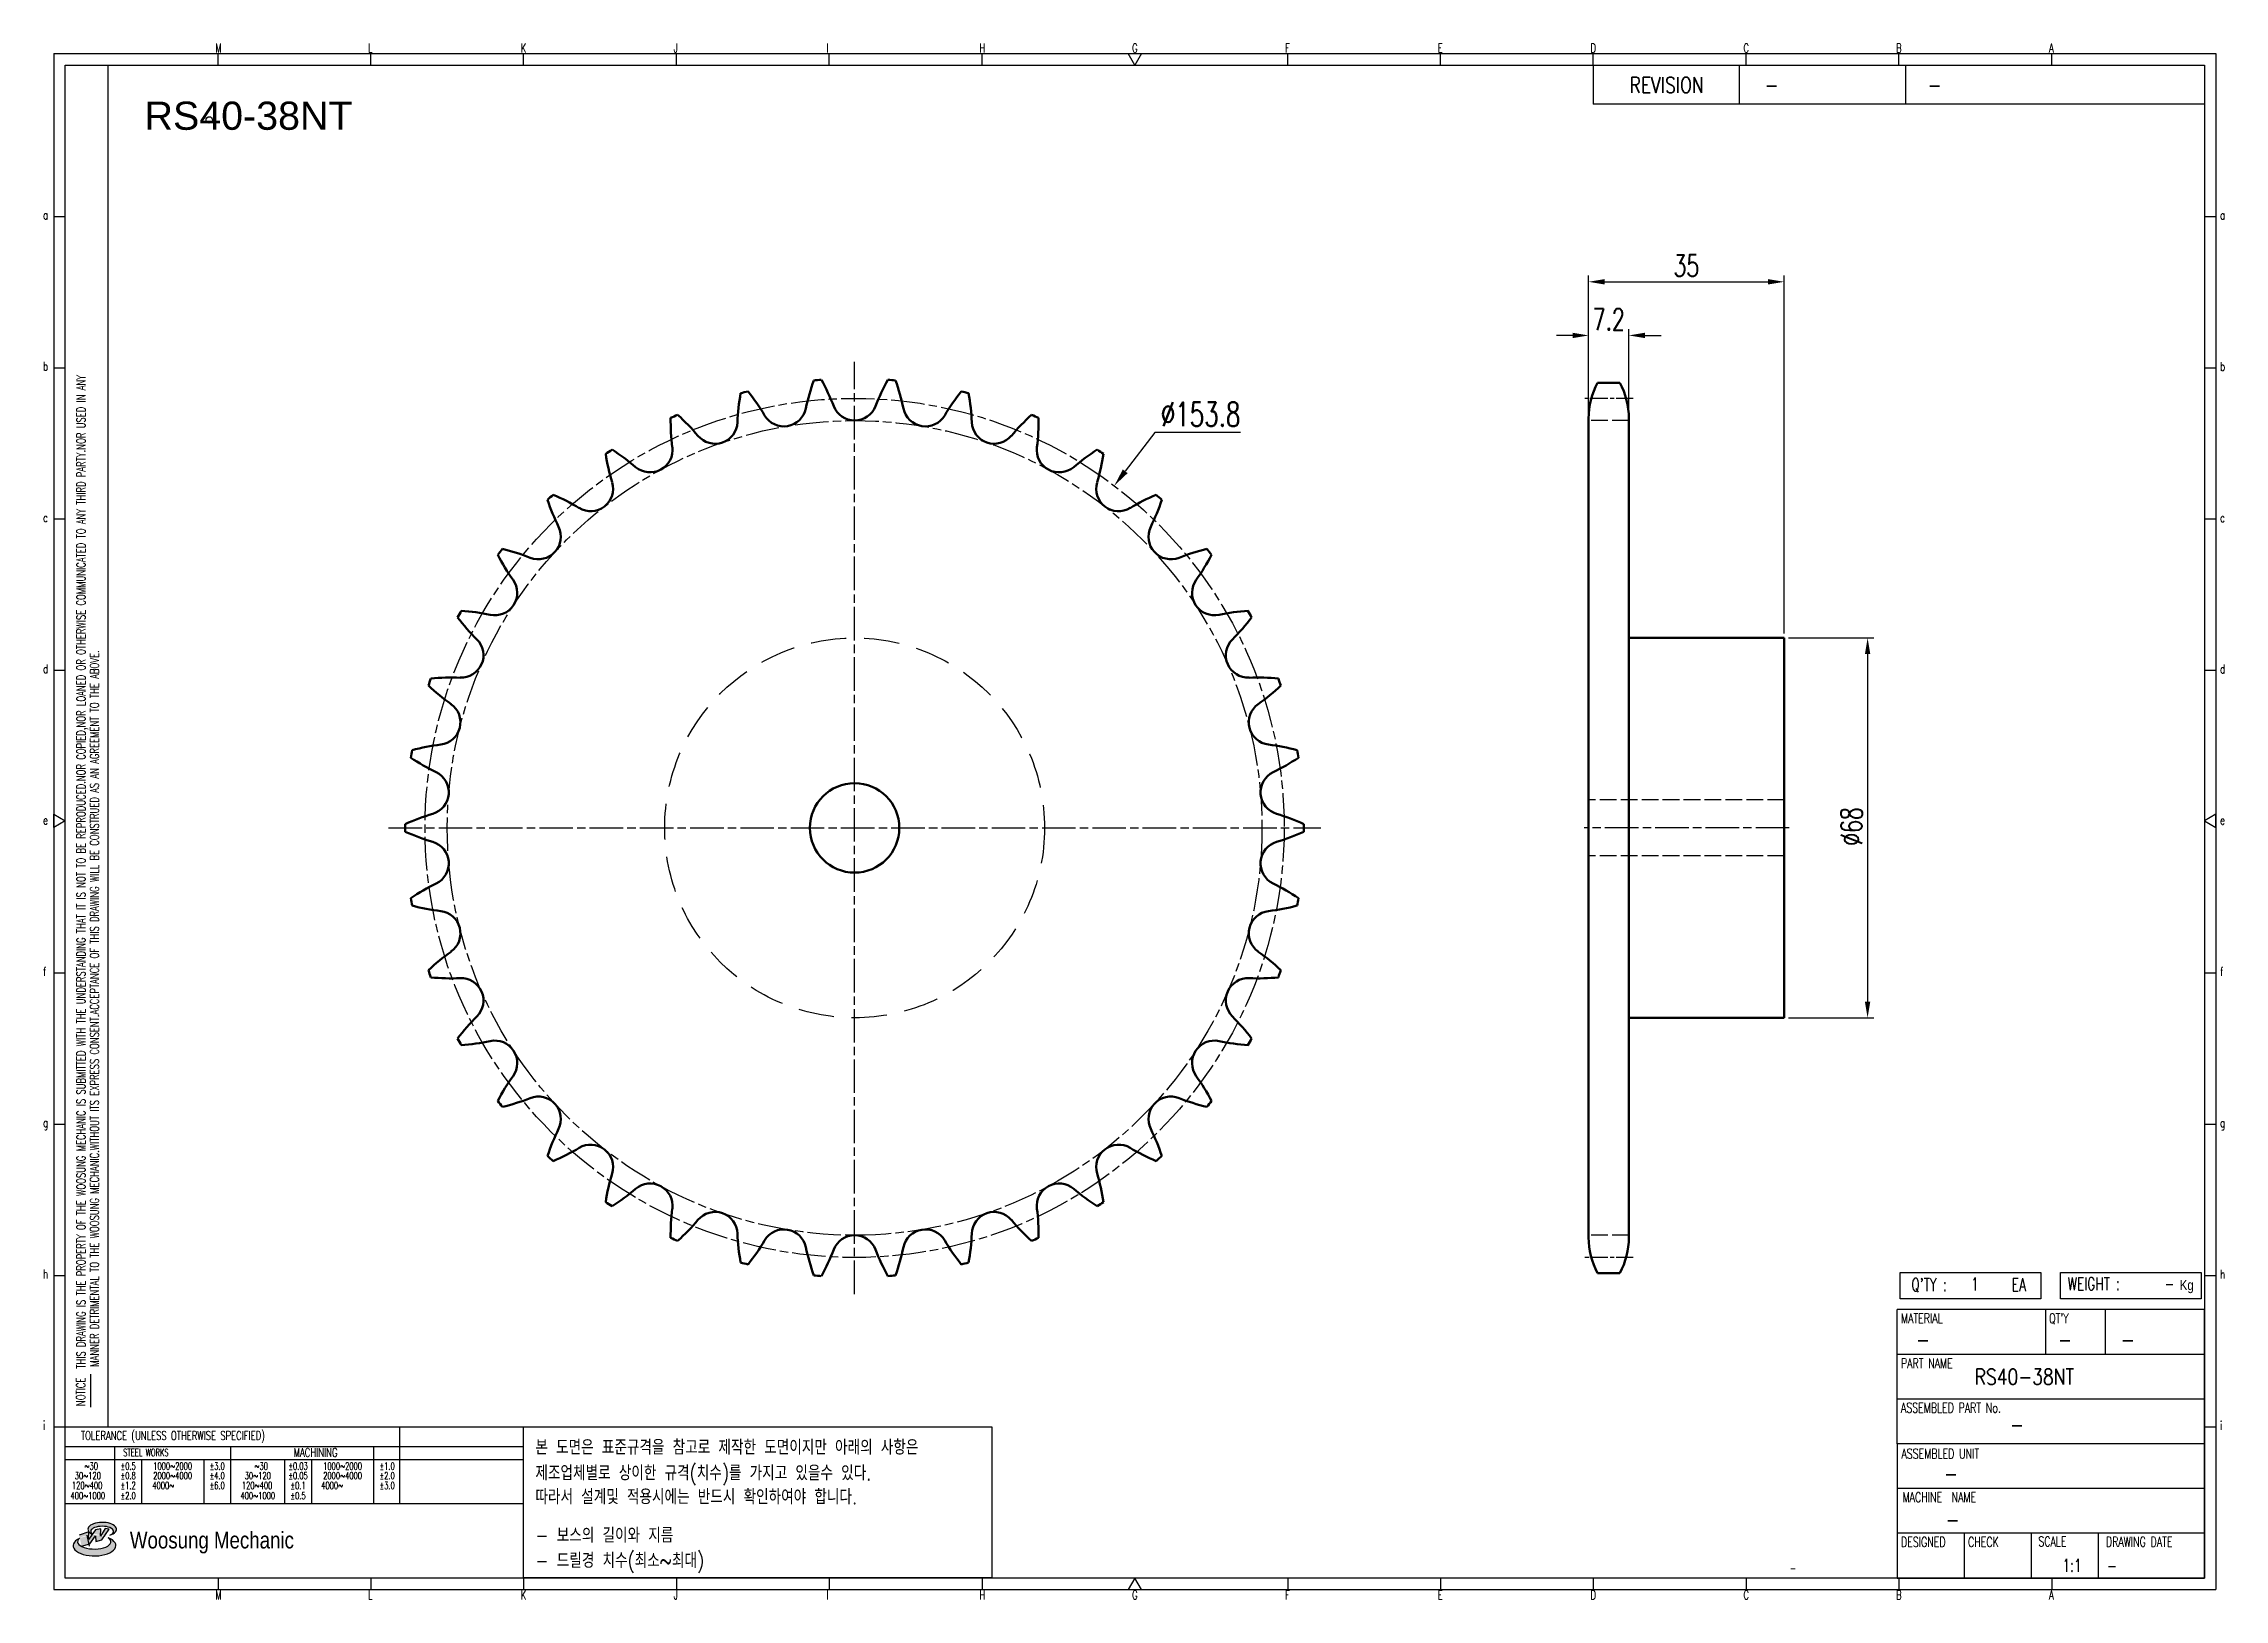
# Model space of a CAD drawing. Header units: millimetres. Extents: x 24041 to 24431, y 30 to 308.
import ezdxf
from ezdxf.enums import TextEntityAlignment as Align

# ---------------------------------------------------------------- set-up
doc = ezdxf.new("R2010")
doc.units = ezdxf.units.MM
for name, pattern in [('AM_ISO02W050', [7.5, 6, -1.5]), ('AM_ISO02W050x2', [3.75, 3, -0.75]), ('AM_ISO08W050', [18, 12, -1.5, 3, -1.5]), ('AM_ISO08W050x2', [9, 6, -0.75, 1.5, -0.75]), ('HIDDEN', [9.525, 6.35, -3.175])]:
    doc.linetypes.add(name, pattern=pattern)
for name, color, linetype, lineweight in [('AM_0N', 7, 'Continuous', 50), ('AM_3N', 6, 'AM_ISO02W050', 25), ('AM_7', 4, 'AM_ISO08W050', 25), ('AM_7N', 4, 'AM_ISO08W050', 25)]:
    doc.layers.add(name, color=color, linetype=linetype, lineweight=lineweight)
for name, color, linetype in [('HL', 2, 'HIDDEN'), ('S-DIM', 7, 'Continuous'), ('TITLE', 7, 'Continuous'), ('도면레이아웃', 7, 'Continuous')]:
    doc.layers.add(name, color=color, linetype=linetype)
doc.styles.add('HAN', font='ROMANS.shx', dxfattribs={"width": 0.7, "bigfont": 'whgtxt.shx'})
doc.styles.add('HKD_ST2', font='romans.shx', dxfattribs={"width": 0.7, "height": 4, "bigfont": '@extfont2.shx'})
doc.styles.add('HSG', font='SIMPLEX.shx', dxfattribs={"width": 0.7, "bigfont": 'HSG.shx'})
doc.styles.add('ROMANS', font='romans.shx', dxfattribs={"width": 0.7, "bigfont": 'whgtxt.shx'})
doc.styles.add('SLDTEXTSTYLE4', font='arial.ttf', dxfattribs={"width": 0.8})
doc.styles.get("Standard").update_dxf_attribs({"font": 'arial.ttf'})
doc.dimstyles.new('APP4', dxfattribs={"dimscale": 1.6, "dimtxt": 2.4, "dimasz": 1.8, "dimexe": 0.7, "dimexo": 0.5, "dimgap": 0.6, "dimtad": 1, "dimtoh": 1, "dimdec": 1, "dimrnd": 0.01, "dimzin": 9, "dimdsep": 46, "dimtxsty": 'HSG', "dimcen": 0, "dimclrd": 1, "dimclre": 1, "dimclrt": 256, "dimazin": 2, "dimtp": 1, "dimtm": 1, "dimtfac": 0.5, "dimtdec": 1, "dimtofl": 0, "dimtmove": 0, "dimatfit": 3, "dimfxl": 0, "dimtvp": 1, "dimtolj": 2, "dimlwd": -1, "dimlwe": -1, "dimarcsym": 0})
doc.dimstyles.new('APP8', dxfattribs={"dimscale": 1.8, "dimtxt": 2.4, "dimasz": 1.8, "dimexe": 0.7, "dimexo": 0.5, "dimgap": 0.6, "dimtad": 1, "dimtoh": 1, "dimdec": 1, "dimrnd": 0.01, "dimzin": 9, "dimdsep": 46, "dimtxsty": 'HSG', "dimcen": 0, "dimclrd": 1, "dimclre": 1, "dimclrt": 256, "dimazin": 2, "dimtp": 1, "dimtm": 1, "dimtfac": 0.5, "dimtdec": 1, "dimtofl": 0, "dimtmove": 0, "dimatfit": 3, "dimfxl": 0, "dimtvp": 1, "dimtolj": 2, "dimlwd": -1, "dimlwe": -1, "dimarcsym": 0})

# ---------------------------------------------------------------- blocks, each defined once
blk = doc.blocks.new('SUYWSHJH')
at = {"layer": '도면레이아웃'}
h = blk.add_hatch(color=10, dxfattribs=at)
h.paths.add_polyline_path([(1.544, 35.177), (1.554, 34.966), (1.779, 35.034), (2.054, 35.422), (1.908, 35.446), (1.728, 35.167), (1.741, 35.439), (1.547, 35.405), (1.292, 35.041), (1.295, 35.33), (0.943, 35.208), (1.03, 34.8), (1.336, 34.885)])
edge = h.paths.add_edge_path()
edge.add_ellipse((1.795, 35.421), major_axis=(-0.53, 0), ratio=0.487785, start_angle=122.36065, end_angle=403.39574)
edge.add_line((1.411, 35.244), (1.419, 35.261))
edge.add_ellipse((1.798, 35.344), major_axis=(-0.423, 0), ratio=0.444396, start_angle=131.58977, end_angle=386.19408, ccw=False)
edge = h.paths.add_edge_path()
edge.add_ellipse((1.512, 34.815), major_axis=(-0.793, 0), ratio=0.480113, start_angle=314.67633, end_angle=590.85213)
edge.add_ellipse((1.501, 34.958), major_axis=(-0.62, 0), ratio=0.43311, start_angle=331.7024, end_angle=574.42495, ccw=False)
for p, q in [((0, 90.118), (80.15, 90.118)), ((0, 90.118), (0, 33.191)), ((6.089, 89.693), (6.089, 90.118)), ((11.753, 89.693), (11.753, 90.118)), ((17.418, 89.693), (17.418, 90.118)), ((23.082, 89.693), (23.082, 90.118)), ((28.746, 89.693), (28.746, 90.118)), ((34.411, 89.693), (34.411, 90.118)), ((45.739, 89.693), (45.739, 90.118)), ((51.404, 89.693), (51.404, 90.118)), ((57.068, 89.693), (57.068, 90.118)), ((62.732, 89.693), (62.732, 90.118)), ((68.397, 89.693), (68.397, 90.118)), ((74.061, 89.693), (74.061, 90.118)), ((80.15, 90.118), (80.15, 33.191)), ((0, 84.085), (0.425, 84.085)), ((79.725, 84.085), (80.15, 84.085)), ((0, 78.478), (0.425, 78.478)), ((79.725, 78.478), (80.15, 78.478)), ((0, 72.87), (0.425, 72.87)), ((79.725, 72.87), (80.15, 72.87)), ((0, 67.262), (0.425, 67.262)), ((79.725, 67.262), (80.15, 67.262)), ((0, 56.047), (0.425, 56.047)), ((79.725, 56.047), (80.15, 56.047)), ((0, 50.439), (0.425, 50.439)), ((79.725, 50.439), (80.15, 50.439)), ((0, 44.832), (0.425, 44.832)), ((79.725, 44.832), (80.15, 44.832)), ((1.377, 39.947), (1.377, 41.174)), ((0, 39.224), (0.425, 39.224)), ((79.725, 39.224), (80.15, 39.224)), ((0, 33.191), (80.15, 33.191)), ((6.089, 33.616), (6.089, 33.191)), ((11.753, 33.616), (11.753, 33.191)), ((17.418, 33.616), (17.418, 33.191)), ((23.082, 33.616), (23.082, 33.191)), ((28.746, 33.616), (28.746, 33.191)), ((34.411, 33.616), (34.411, 33.191)), ((45.739, 33.616), (45.739, 33.191)), ((51.404, 33.616), (51.404, 33.191)), ((57.068, 33.616), (57.068, 33.191)), ((62.732, 33.616), (62.732, 33.191)), ((68.397, 33.616), (68.397, 33.191)), ((74.061, 33.616), (74.061, 33.191))]:
    blk.add_line(p, q)
at = {"color": 2}
for p, q in [((2.017, 39.224), (2.017, 89.693)), ((0.425, 39.224), (17.418, 39.224)), ((12.816, 39.224), (12.816, 36.382)), ((17.418, 33.616), (17.418, 39.224)), ((0.425, 38.487), (17.418, 38.487)), ((0.425, 38.012), (17.418, 38.012)), ((2.257, 38.487), (2.257, 36.382)), ((3.257, 38.012), (3.257, 36.382)), ((5.557, 38.012), (5.557, 36.382)), ((6.557, 38.5), (6.557, 36.382)), ((8.557, 38.012), (8.557, 36.382)), ((9.557, 38.026), (9.557, 36.382)), ((11.857, 38.487), (11.857, 36.382)), ((0.425, 36.382), (17.418, 36.382))]:
    blk.add_line(p, q, dxfattribs=at)
at = {"color": 6, "ltscale": 0.5}
for p, q in [((57.068, 89.693), (57.068, 88.246)), ((62.47, 89.693), (62.47, 88.246)), ((68.635, 89.693), (68.635, 88.246)), ((79.725, 88.246), (57.068, 88.246)), ((68.336, 38.59), (68.336, 43.563)), ((79.725, 43.563), (68.336, 43.563)), ((73.827, 43.563), (73.827, 41.905)), ((76.037, 43.563), (76.037, 41.905)), ((79.725, 38.59), (79.725, 43.563)), ((79.725, 41.905), (68.336, 41.905)), ((79.725, 40.248), (68.336, 40.248)), ((68.336, 38.59), (68.336, 33.616)), ((79.725, 38.59), (68.336, 38.59)), ((79.725, 33.616), (79.725, 38.59)), ((79.725, 36.932), (68.336, 36.932)), ((79.725, 35.274), (68.336, 35.274)), ((70.822, 33.616), (70.822, 35.274)), ((73.309, 33.616), (73.309, 35.274)), ((75.796, 33.616), (75.796, 35.274)), ((68.336, 33.616), (79.725, 33.616))]:
    blk.add_line(p, q, dxfattribs=at)
for points in [[(40.075, 89.693), (39.83, 90.118), (40.32, 90.118)], [(0.425, 89.693), (79.725, 89.693), (79.725, 33.616), (0.425, 33.616)], [(0.425, 61.679), (0, 61.433), (0, 61.924)], [(79.725, 61.679), (80.15, 61.433), (80.15, 61.924)], [(40.075, 33.616), (39.83, 33.191), (40.32, 33.191)]]:
    blk.add_lwpolyline(points, close=True)
at = {"layer": 'TITLE', "color": 20}
for p, q in [((68.449, 43.961), (68.449, 44.936)), ((68.449, 44.936), (73.654, 44.936)), ((73.654, 44.936), (73.654, 43.961)), ((74.39, 43.961), (74.39, 44.936)), ((74.39, 44.936), (79.595, 44.936)), ((79.595, 44.936), (79.595, 43.961)), ((73.654, 43.961), (68.449, 43.961)), ((79.595, 43.961), (74.39, 43.961))]:
    blk.add_line(p, q, dxfattribs=at)
at = {"layer": '도면레이아웃'}
for p, q in [((1.295, 35.33), (0.943, 35.208)), ((1.03, 34.8), (1.336, 34.885)), ((1.224, 35.208), (1.311, 34.8)), ((1.224, 35.208), (1.224, 35.208)), ((1.547, 35.405), (1.292, 35.041)), ((1.292, 35.041), (1.295, 35.33)), ((1.336, 34.885), (1.544, 35.177)), ((1.419, 35.261), (1.411, 35.244)), ((1.544, 35.177), (1.554, 34.966)), ((1.741, 35.439), (1.547, 35.405)), ((1.554, 34.966), (1.779, 35.034)), ((1.908, 35.446), (1.728, 35.167)), ((1.728, 35.167), (1.741, 35.439)), ((1.779, 35.034), (2.054, 35.422)), ((2.054, 35.422), (1.908, 35.446))]:
    blk.add_line(p, q, dxfattribs=at)
for centre, major_axis, ratio, start_param, end_param in [((1.795, 35.421), (-0.53, 0), 0.487785, 2.135596, 7.040584), ((1.512, 34.815), (-0.793, 0), 0.480113, 5.492138, 10.312315), ((1.501, 34.958), (-0.62, 0), 0.43311, 5.789299, 10.025607), ((1.798, 35.344), (-0.423, 0), 0.444396, 2.296675, 6.740358)]:
    blk.add_ellipse(centre, major_axis=major_axis, ratio=ratio, start_param=start_param, end_param=end_param, dxfattribs=at)
at = {"color": 4, "style": 'HKD_ST2', "width": 0.7}
for s, p in [('M', (5.988, 90.164)), ('L', (11.652, 90.164)), ('K', (17.316, 90.164)), ('J', (22.981, 90.164)), ('I', (28.645, 90.164)), ('H', (34.309, 90.164)), ('G', (39.974, 90.164)), ('F', (45.638, 90.164)), ('E', (51.302, 90.164)), ('D', (56.967, 90.164)), ('C', (62.631, 90.164)), ('B', (68.295, 90.164)), ('A', (73.96, 90.164)), ('a', (-0.395, 83.976)), ('a', (80.305, 83.97)), ('b', (-0.395, 78.368)), ('b', (80.305, 78.362)), ('c', (-0.395, 72.76)), ('c', (80.305, 72.754)), ('d', (-0.395, 67.153)), ('d', (80.305, 67.147)), ('e', (-0.395, 61.545)), ('e', (80.305, 61.539)), ('f', (-0.395, 55.937)), ('f', (80.305, 55.931)), ('g', (-0.395, 50.33)), ('g', (80.305, 50.324)), ('h', (-0.395, 44.722)), ('h', (80.305, 44.716)), ('i', (-0.395, 39.114)), ('i', (80.305, 39.108)), ('M', (5.988, 32.824)), ('L', (11.652, 32.824)), ('K', (17.316, 32.824)), ('J', (22.981, 32.824)), ('I', (28.645, 32.824)), ('H', (34.309, 32.824)), ('G', (39.974, 32.824)), ('F', (45.638, 32.824)), ('E', (51.302, 32.824)), ('D', (56.967, 32.824)), ('C', (62.631, 32.824)), ('B', (68.295, 32.824)), ('A', (73.96, 32.824))]:
    blk.add_text(s, height=0.326, dxfattribs=at).set_placement(p)
for s, height, style, width, p in [('REVISION', 0.5806, 'HAN', 0.8, (58.415, 88.664)), ('-', 0.581, 'HAN', 0.8, (63.426, 88.664)), ('-', 0.581, 'HAN', 0.8, (69.468, 88.664)), ("Q'TY : ", 0.4746, 'HKD_ST2', 0.7, (68.857, 44.253)), ('1', 0.475, 'HKD_ST2', 0.7, (71.071, 44.275)), ('EA', 0.4746, 'HKD_ST2', 0.7, (72.578, 44.253)), ('WEIGHT : ', 0.4746, 'HKD_ST2', 0.7, (74.65, 44.286)), ('-', 0.581, 'HAN', 0.8, (69.029, 42.157)), ('-', 0.581, 'HAN', 0.8, (74.289, 42.157)), ('-', 0.581, 'HAN', 0.8, (76.623, 42.157)), ('-', 0.581, 'HAN', 0.8, (72.515, 39.013)), ('-', 0.581, 'HAN', 0.8, (70.067, 37.189)), ('-', 0.581, 'HAN', 0.8, (70.126, 35.48)), ('1:1', 0.4746, 'HKD_ST2', 0.7, (74.458, 33.848)), ('-', 0.475, 'HKD_ST2', 0.7, (76.112, 33.837))]:
    blk.add_text(s, height=height, dxfattribs=dict(style=style, width=width)).set_placement(p)
at = {"color": 6, "style": 'HKD_ST2', "width": 0.7}
for s, p in [(' THIS DRAWING IS THE PROPERTY OF THE WOOSUNG MECHANIC IS SUBMITTED WITH THE UNDERSTANDING THAT IT IS NOT TO BE REPRODUCED.NOR COPIED,NOR LOANED OR OTHERWISE COMMUNICATED TO ANY THIRD PARTY.NOR USED IN ANY', (1.173, 41.217)), ('MANNER DETRIMENTAL TO THE WOOSUNG MECHANIC.WITHOUT ITS EXPRESS CONSENT.ACCEPTANCE OF THIS DRAWING WILL BE CONSTRUED AS AN AGREEMENT TO THE ABOVE.', (1.672, 41.447))]:
    blk.add_text(s, height=0.326266, rotation=90, dxfattribs=at).set_placement(p)
at = {"style": 'HKD_ST2', "width": 0.7}
blk.add_text('-', height=0.475, dxfattribs=at).set_placement((78.613, 44.286), align=Align.RIGHT)
at = {"color": 4, "style": 'HKD_ST2', "width": 0.7}
for s, height, p in [('MATERIAL', 0.3651, (68.474, 43.425)), ("QT'Y", 0.3651, (73.965, 43.425)), ('PART NAME', 0.3651, (68.474, 41.756)), ('ASSEMBLED PART No.', 0.36511, (68.474, 40.109)), ('ASSEMBLED UNIT', 0.36511, (68.49, 38.408)), ('MACHINE  NAME', 0.36511, (68.532, 36.794)), ('DESIGNED', 0.3651, (68.474, 35.136)), ('CHECK', 0.3651, (70.961, 35.136)), ('SCALE', 0.3651, (73.566, 35.153)), ('DRAWING DATE', 0.36511, (76.071, 35.141))]:
    blk.add_text(s, height=height, dxfattribs=at).set_placement(p, align=Align.TOP_LEFT)
at = {"style": 'HKD_ST2', "width": 0.7}
blk.add_text('NOTICE', height=0.3263, rotation=90, dxfattribs=at).set_placement((1.163, 39.988))
for s, height, style, width, p in [('TOLERANCE (UNLESS OTHERWISE SPECIFIED)', 0.32627, 'HKD_ST2', 0.7, (4.417, 38.896)), ('-', 0.326, 'ROMANS', 0.65, (64.469, 33.975))]:
    blk.add_text(s, height=height, dxfattribs=dict(style=style, width=width)).set_placement(p, align=Align.MIDDLE_CENTER)
at = {"color": 4, "style": 'HKD_ST2', "width": 0.7}
for s, height, p in [('STEEL WORKS', 0.26101, (3.416, 38.268)), ('MACHINING', 0.3263, (9.707, 38.27)), ('%%P0.5', 0.261, (2.757, 37.762)), ('%%P0.8', 0.261, (2.757, 37.411)), ('%%P3.0', 0.261, (6.057, 37.762)), ('%%P4.0', 0.261, (6.057, 37.411)), ('%%P0.03', 0.261, (9.057, 37.762)), ('%%P0.05', 0.261, (9.057, 37.411)), ('%%P1.0', 0.261, (12.357, 37.762)), ('%%P2.0', 0.261, (12.357, 37.411)), ('%%P1.2', 0.261, (2.757, 37.045)), ('%%P2.0', 0.261, (2.757, 36.67)), ('%%P6.0', 0.261, (6.057, 37.045)), ('%%P0.1', 0.261, (9.057, 37.045)), ('%%P0.5', 0.261, (9.057, 36.67)), ('%%P3.0', 0.261, (12.357, 37.045))]:
    blk.add_text(s, height=height, dxfattribs=at).set_placement(p, align=Align.MIDDLE)
for s, height, p in [('30%%126120', 0.261, (1.263, 37.411)), ('%%12630', 0.261, (1.389, 37.762)), ('2000%%1264000', 0.26101, (4.407, 37.411)), ('1000%%1262000', 0.26101, (4.407, 37.762)), ('30%%126120', 0.261, (7.563, 37.411)), ('%%12630', 0.261, (7.689, 37.762)), ('2000%%1264000', 0.26101, (10.707, 37.411)), ('1000%%1262000', 0.26101, (10.707, 37.762)), ('400%%1261000', 0.26101, (1.263, 36.67)), ('120%%126400', 0.26101, (1.237, 37.045)), ('4000%%126', 0.261, (4.061, 37.045)), ('400%%1261000', 0.26101, (7.563, 36.67)), ('120%%126400', 0.26101, (7.537, 37.045)), ('4000%%126', 0.261, (10.321, 37.045))]:
    blk.add_text(s, height=height, dxfattribs=at).set_placement(p, align=Align.MIDDLE_CENTER)
at = {"color": 1, "style": 'SLDTEXTSTYLE4', "width": 0.8}
blk.add_text('Woosung Mechanic', height=0.61957, dxfattribs=at).set_placement((2.822, 34.711))
at = {"layer": 'TITLE', "width": 0.8}
blk.add_text('Kg', height=0.3789, dxfattribs=at).set_placement((78.807, 44.286))
blk = doc.blocks.new('*D2')
at = {"layer": 'Defpoints', "color": 0, "transparency": 16777216}
for p in [(24232.71, 229.24), (24139.74, 106.73)]:
    blk.add_point(p, dxfattribs=at)
at = {"layer": 'S-DIM', "color": 1, "transparency": 16777216}
for p, q in [((24239.96, 238.79), (24234.66, 231.82)), ((24255.29, 238.79), (24239.96, 238.79))]:
    blk.add_line(p, q, dxfattribs=at)
blk.add_solid([(24234.23, 232.15), (24235.09, 231.49), (24232.71, 229.24)], dxfattribs=at)
at = {"layer": 'S-DIM', "transparency": 16777216, "insert": (24248.16, 242.03), "char_height": 4.32, "attachment_point": 5, "style": 'HSG'}
blk.add_mtext('\\A2;∅153.8', dxfattribs=at)
blk = doc.blocks.new('*D3')
at = {"layer": 'Defpoints', "color": 0, "transparency": 16777216}
for p in [(24324.82, 256.14), (24317.62, 240.9), (24324.82, 240.9)]:
    blk.add_point(p, dxfattribs=at)
at = {"layer": 'S-DIM', "color": 1, "transparency": 16777216}
for p, q in [((24314.74, 256.14), (24311.86, 256.14)), ((24317.62, 241.7), (24317.62, 257.26)), ((24324.82, 241.7), (24324.82, 257.26)), ((24327.7, 256.14), (24330.58, 256.14))]:
    blk.add_line(p, q, dxfattribs=at)
for points in [[(24314.74, 256.62), (24314.74, 255.66), (24317.62, 256.14)], [(24327.7, 256.62), (24327.7, 255.66), (24324.82, 256.14)]]:
    blk.add_solid(points, dxfattribs=at)
at = {"layer": 'S-DIM', "transparency": 16777216, "insert": (24321.22, 259.02), "char_height": 3.84, "attachment_point": 5, "style": 'HSG'}
blk.add_mtext('\\A2;7.2', dxfattribs=at)
blk = doc.blocks.new('*D4')
at = {"layer": 'Defpoints', "color": 0, "transparency": 16777216}
for p in [(24352.62, 265.74), (24317.62, 240.9), (24352.62, 201.98)]:
    blk.add_point(p, dxfattribs=at)
at = {"layer": 'S-DIM', "color": 1, "transparency": 16777216}
for p, q in [((24317.62, 241.7), (24317.62, 266.86)), ((24320.5, 265.74), (24349.74, 265.74)), ((24352.62, 202.78), (24352.62, 266.86))]:
    blk.add_line(p, q, dxfattribs=at)
for points in [[(24320.5, 266.22), (24320.5, 265.26), (24317.62, 265.74)], [(24349.74, 266.22), (24349.74, 265.26), (24352.62, 265.74)]]:
    blk.add_solid(points, dxfattribs=at)
at = {"layer": 'S-DIM', "transparency": 16777216, "insert": (24335.12, 268.62), "char_height": 3.84, "attachment_point": 5, "style": 'HSG'}
blk.add_mtext('\\A2;35', dxfattribs=at)
blk = doc.blocks.new('*D5')
at = {"layer": 'Defpoints', "color": 0, "transparency": 16777216}
for p in [(24352.62, 201.98), (24352.62, 133.98), (24367.56, 133.98)]:
    blk.add_point(p, dxfattribs=at)
at = {"layer": 'S-DIM', "color": 1, "transparency": 16777216}
for p, q in [((24353.42, 201.98), (24368.68, 201.98)), ((24367.56, 199.1), (24367.56, 136.86)), ((24353.42, 133.98), (24368.68, 133.98))]:
    blk.add_line(p, q, dxfattribs=at)
for points in [[(24367.08, 199.1), (24368.04, 199.1), (24367.56, 201.98)], [(24367.08, 136.86), (24368.04, 136.86), (24367.56, 133.98)]]:
    blk.add_solid(points, dxfattribs=at)
at = {"layer": 'S-DIM', "transparency": 16777216, "insert": (24364.68, 168.24), "char_height": 3.84, "attachment_point": 5, "rotation": 90, "style": 'HSG'}
blk.add_mtext('\\A2;%%c68', dxfattribs=at)

msp = doc.modelspace()

# ---------------------------------------------------------------- linework, layer by layer
at = {"color": 4}
msp.add_lwpolyline([(24126.96, 60.79), (24210.81, 60.79), (24210.81, 33.71), (24126.96, 33.71)], close=True, dxfattribs=at)
msp.add_circle((24070.69, 294.71), 0.583)
at = {"layer": 'AM_0N'}
for p, q in [((24319.23, 247.68), (24323.2, 247.68)), ((24317.62, 241.28), (24317.62, 94.68)), ((24324.82, 241.28), (24324.82, 94.68)), ((24324.82, 201.98), (24352.62, 201.98)), ((24352.62, 201.98), (24352.62, 133.98)), ((24324.82, 133.98), (24352.62, 133.98)), ((24319.23, 88.28), (24323.2, 88.28))]:
    msp.add_line(p, q, dxfattribs=at)
msp.add_circle((24186.22, 167.98), 8, dxfattribs=at)
for centre, radius, start, end in [((24186.22, 167.98), 80.44, 103.7254, 104.6956), ((24137.28, 222.36), 38.16, 30.6579, 38.5192), ((24214.86, 235.31), 38.16, 160.4282, 168.2895), ((24186.22, 167.98), 80.44, 94.2517, 95.222), ((24146.9, 229.68), 38.16, 21.1842, 29.0455), ((24225.55, 229.68), 38.16, 150.9545, 158.8158), ((24186.22, 167.98), 80.44, 84.778, 85.7483), ((24157.59, 235.31), 38.16, 11.7105, 19.5718), ((24235.17, 222.36), 38.16, 141.4808, 149.3421), ((24186.22, 167.98), 80.44, 75.3044, 76.2746), ((24331.12, 241.28), 13.5, 151.7009, 180), ((24311.32, 241.28), 13.5, 0, 28.2991), ((24203.38, 239.1), 38.16, 169.9019, 177.7632), ((24173.56, 243.87), 4.01, 210.6579, 348.2895), ((24186.22, 244.92), 4.01, 201.1842, 338.8158), ((24198.89, 243.87), 4.01, 191.7105, 329.3421), ((24169.06, 239.1), 38.16, 2.2368, 10.0981), ((24191.44, 240.96), 38.16, 179.3756, 187.2368), ((24186.22, 167.98), 80.44, 113.1991, 114.1693), ((24129, 213.57), 38.16, 40.1316, 47.9928), ((24161.24, 240.75), 4.01, 220.1316, 357.7632), ((24211.2, 240.75), 4.01, 182.2368, 319.8684), ((24243.45, 213.57), 38.16, 132.0072, 139.8684), ((24186.22, 167.98), 80.44, 65.8307, 66.8009), ((24181, 240.96), 38.16, 352.7632, 0.6244), ((24186.22, 167.98), 80.44, 122.6728, 123.643), ((24179.36, 240.82), 38.16, 188.8493, 196.7105), ((24122.27, 203.52), 38.16, 49.6053, 57.4665), ((24149.61, 235.64), 4.01, 229.6053, 7.2368), ((24222.84, 235.64), 4.01, 172.7632, 310.3947), ((24250.17, 203.52), 38.16, 122.5335, 130.3947), ((24193.08, 240.82), 38.16, 343.2895, 351.1507), ((24186.22, 167.98), 80.44, 56.357, 57.3272), ((24186.22, 167.98), 80.44, 132.1465, 133.1167), ((24167.47, 238.7), 38.16, 198.3229, 206.1842), ((24117.3, 192.51), 38.16, 59.0789, 66.9402), ((24138.97, 228.69), 4.01, 239.0789, 16.7105), ((24233.48, 228.69), 4.01, 163.2895, 300.9211), ((24255.15, 192.51), 38.16, 113.0598, 120.9211), ((24204.98, 238.7), 38.16, 333.8158, 341.6771), ((24186.22, 167.98), 80.44, 46.8833, 47.8535), ((24129.62, 220.09), 4.01, 248.5526, 26.1842), ((24242.83, 220.09), 4.01, 153.8158, 291.4474), ((24186.22, 167.98), 80.44, 141.6201, 142.5904), ((24156.08, 234.65), 38.16, 207.7966, 215.6579), ((24114.2, 180.83), 38.16, 68.5526, 76.4139), ((24258.25, 180.83), 38.16, 103.5861, 111.4474), ((24216.36, 234.65), 38.16, 324.3421, 332.2034), ((24186.22, 167.98), 80.44, 37.4096, 38.3799), ((24121.81, 210.06), 4.01, 258.0263, 35.6579), ((24250.63, 210.06), 4.01, 144.3421, 281.9737), ((24186.22, 167.98), 80.44, 151.0938, 152.0641), ((24145.52, 228.78), 38.16, 217.2703, 225.1316), ((24113.07, 168.8), 38.16, 78.0263, 85.8876), ((24259.38, 168.8), 38.16, 94.1124, 101.9737), ((24226.92, 228.78), 38.16, 314.8684, 322.7297), ((24186.22, 167.98), 80.44, 27.9359, 28.9062), ((24115.77, 198.89), 4.01, 267.5, 45.1316), ((24256.68, 198.89), 4.01, 134.8684, 272.5), ((24186.22, 167.98), 80.44, 160.5675, 161.5377), ((24136.07, 221.25), 38.16, 226.744, 234.6053), ((24113.93, 156.75), 38.16, 87.5, 95.3613), ((24258.52, 156.75), 38.16, 84.6387, 92.5), ((24236.38, 221.25), 38.16, 305.3947, 313.256), ((24186.22, 167.98), 80.44, 18.4623, 19.4325), ((24111.64, 186.87), 4.01, 276.9737, 54.6053), ((24260.8, 186.87), 4.01, 125.3947, 263.0263), ((24186.22, 167.98), 80.44, 170.0412, 171.0114), ((24127.99, 212.27), 38.16, 236.2177, 244.0789), ((24116.76, 145.01), 38.16, 96.9737, 104.8349), ((24255.68, 145.01), 38.16, 75.1651, 83.0263), ((24244.46, 212.27), 38.16, 295.9211, 303.7823), ((24186.22, 167.98), 80.44, 8.9886, 9.9588), ((24109.55, 174.34), 4.01, 286.4474, 64.0789), ((24262.9, 174.34), 4.01, 115.9211, 253.5526), ((24121.49, 133.89), 38.16, 106.4474, 114.3086), ((24186.22, 167.98), 80.44, 179.5149, 180.4851), ((24250.95, 133.89), 38.16, 65.6914, 73.5526), ((24186.22, 167.98), 80.44, 359.5149, 0.4851), ((24121.49, 202.08), 38.16, 245.6914, 253.5526), ((24109.55, 161.63), 4.01, 295.9211, 73.5526), ((24262.9, 161.63), 4.01, 106.4474, 244.0789), ((24250.95, 202.08), 38.16, 286.4474, 294.3086), ((24127.99, 123.7), 38.16, 115.9211, 123.7823), ((24244.46, 123.7), 38.16, 56.2177, 64.0789), ((24186.22, 167.98), 80.44, 188.9886, 189.9588), ((24116.76, 190.96), 38.16, 255.1651, 263.0263), ((24111.64, 149.1), 4.01, 305.3947, 83.0263), ((24260.8, 149.1), 4.01, 96.9737, 234.6053), ((24255.68, 190.96), 38.16, 276.9737, 284.8349), ((24186.22, 167.98), 80.44, 350.0412, 351.0114), ((24136.07, 114.72), 38.16, 125.3947, 133.256), ((24236.38, 114.72), 38.16, 46.744, 54.6053), ((24186.22, 167.98), 80.44, 198.4623, 199.4325), ((24113.93, 179.21), 38.16, 264.6387, 272.5), ((24115.77, 137.08), 4.01, 314.8684, 92.5), ((24256.68, 137.08), 4.01, 87.5, 225.1316), ((24258.52, 179.21), 38.16, 267.5, 275.3613), ((24186.22, 167.98), 80.44, 340.5675, 341.5377), ((24145.52, 107.19), 38.16, 134.8684, 142.7297), ((24226.92, 107.19), 38.16, 37.2703, 45.1316), ((24186.22, 167.98), 80.44, 207.9359, 208.9062), ((24113.07, 167.16), 38.16, 274.1124, 281.9737), ((24121.81, 125.9), 4.01, 324.3421, 101.9737), ((24250.63, 125.9), 4.01, 78.0263, 215.6579), ((24259.38, 167.16), 38.16, 258.0263, 265.8876), ((24186.22, 167.98), 80.44, 331.0938, 332.0641), ((24156.08, 101.32), 38.16, 144.3421, 152.2034), ((24216.36, 101.32), 38.16, 27.7966, 35.6579), ((24186.22, 167.98), 80.44, 217.4096, 218.3799), ((24114.2, 155.13), 38.16, 283.5861, 291.4474), ((24129.62, 115.88), 4.01, 333.8158, 111.4474), ((24242.83, 115.88), 4.01, 68.5526, 206.1842), ((24258.25, 155.13), 38.16, 248.5526, 256.4139), ((24186.22, 167.98), 80.44, 321.6201, 322.5904), ((24167.47, 97.27), 38.16, 153.8158, 161.6771), ((24204.98, 97.27), 38.16, 18.3229, 26.1842), ((24117.3, 143.45), 38.16, 293.0598, 300.9211), ((24138.97, 107.27), 4.01, 343.2895, 120.9211), ((24233.48, 107.27), 4.01, 59.0789, 196.7105), ((24255.15, 143.45), 38.16, 239.0789, 246.9402), ((24186.22, 167.98), 80.44, 226.8833, 227.8535), ((24179.36, 95.14), 38.16, 163.2895, 171.1507), ((24193.08, 95.14), 38.16, 8.8493, 16.7105), ((24186.22, 167.98), 80.44, 312.1465, 313.1167), ((24122.27, 132.44), 38.16, 302.5335, 310.3947), ((24149.61, 100.32), 4.01, 352.7632, 130.3947), ((24222.84, 100.32), 4.01, 49.6053, 187.2368), ((24250.17, 132.44), 38.16, 229.6053, 237.4665), ((24186.22, 167.98), 80.44, 236.357, 237.3272), ((24191.44, 95.01), 38.16, 172.7632, 180.6244), ((24129, 122.4), 38.16, 312.0072, 319.8684), ((24161.24, 95.22), 4.01, 2.2368, 139.8684), ((24211.2, 95.22), 4.01, 40.1316, 177.7632), ((24243.45, 122.4), 38.16, 220.1316, 227.9928), ((24181, 95.01), 38.16, 359.3756, 7.2368), ((24186.22, 167.98), 80.44, 302.6728, 303.643), ((24186.22, 167.98), 80.44, 245.8307, 246.8009), ((24203.38, 96.86), 38.16, 182.2368, 190.0981), ((24137.28, 113.6), 38.16, 321.4808, 329.3421), ((24173.56, 92.1), 4.01, 11.7105, 149.3421), ((24186.22, 91.05), 4.01, 21.1842, 158.8158), ((24198.89, 92.1), 4.01, 30.6579, 168.2895), ((24235.17, 113.6), 38.16, 210.6579, 218.5192), ((24169.06, 96.86), 38.16, 349.9019, 357.7632), ((24186.22, 167.98), 80.44, 293.1991, 294.1693), ((24331.12, 94.68), 13.5, 180, 208.2991), ((24311.32, 94.68), 13.5, 331.7009, 0), ((24186.22, 167.98), 80.44, 255.3044, 256.2746), ((24214.86, 100.66), 38.16, 191.7105, 199.5718), ((24146.9, 106.29), 38.16, 330.9545, 338.8158), ((24225.55, 106.29), 38.16, 201.1842, 209.0455), ((24157.59, 100.66), 38.16, 340.4282, 348.2895), ((24186.22, 167.98), 80.44, 283.7254, 284.6956), ((24186.22, 167.98), 80.44, 264.778, 265.7483), ((24186.22, 167.98), 80.44, 274.2517, 275.222)]:
    msp.add_arc(centre, radius, start, end, dxfattribs=at)
at = {"layer": 'AM_3N', "linetype": 'AM_ISO02W050x2'}
for p, q in [((24324.82, 240.9), (24317.62, 240.9)), ((24324.82, 95.06), (24317.62, 95.06))]:
    msp.add_line(p, q, dxfattribs=at)
at = {"layer": 'AM_3N', "color": 2, "linetype": 'AM_ISO02W050x2'}
for p, q in [((24352.62, 172.98), (24317.62, 172.98)), ((24352.62, 162.98), (24317.62, 162.98))]:
    msp.add_line(p, q, dxfattribs=at)
at = {"layer": 'AM_7', "linetype": 'AM_ISO08W050x2'}
for p, q in [((24186.22, 84.54), (24186.22, 251.43)), ((24102.78, 167.98), (24269.67, 167.98)), ((24353.55, 167.98), (24316.85, 167.98))]:
    msp.add_line(p, q, dxfattribs=at)
for radius in [76.9, 72.92]:
    msp.add_circle((24186.22, 167.98), radius, dxfattribs=at)
at = {"layer": 'AM_7N', "linetype": 'AM_ISO08W050x2', "ltscale": 0.5}
for p, q in [((24325.58, 244.88), (24316.85, 244.88)), ((24325.58, 91.09), (24316.85, 91.09))]:
    msp.add_line(p, q, dxfattribs=at)
at = {"layer": 'HL'}
msp.add_circle((24186.22, 167.98), 34, dxfattribs=at)

# ---------------------------------------------------------------- block references
at = {"xscale": 4.829449391217032, "yscale": 4.829449391217032, "zscale": 4.829449391217032}
msp.add_blockref('SUYWSHJH', (24042.85, -128.64), dxfattribs=at)

# ---------------------------------------------------------------- texts
at = {"color": 2}
msp.add_text('RS40-38NT', height=5.046, dxfattribs=at).set_placement((24059.11, 292.95))
at = {"style": 'HAN', "width": 0.8}
msp.add_text('RS40-38NT', height=2.804, dxfattribs=at).set_placement((24386.74, 68.33))
at = {"color": 4, "style": 'HAN', "width": 0.8}
for s, p in [('본 도면은 표준규격을 참고로 제작한 도면이지만 아래의 사항은', (24129.07, 55.78)), ('제조업체별로 상이한 규격(치수)를 가지고 있을수 있다.', (24129.07, 51.18)), ('따라서 설계및 적용시에는 반드시 확인하여야 합니다.', (24129.07, 46.91)), ('- 보스의 길이와 지름', (24129.07, 40.03)), ('- 드릴경 치수(최소~최대)', (24129.07, 35.51))]:
    msp.add_text(s, height=2.6531, dxfattribs=at).set_placement(p)

# ---------------------------------------------------------------- dimensions: what is measured, and where the dimension line sits
at = {"layer": 'S-DIM'}
dim = msp.add_linear_dim(base=(24352.62, 265.74), p1=(24317.62, 240.9), p2=(24352.62, 201.98), dimstyle='APP4', dxfattribs=at)
dim.commit()
dim.dimension.update_dxf_attribs({"geometry": '*D4', "text_midpoint": (24335.12, 268.62)})
dim = msp.add_linear_dim(base=(24324.82, 256.14), p1=(24317.62, 240.9), p2=(24324.82, 240.9), dimstyle='APP4', dxfattribs=at)
dim.commit()
dim.dimension.update_dxf_attribs({"geometry": '*D3', "text_midpoint": (24321.22, 256.14), "dimtype": 128})
at = {"layer": 'S-DIM', "color": 3}
dim = msp.add_diameter_dim_2p(p1=(24139.74, 106.73), p2=(24232.71, 229.24), dimstyle='APP8', dxfattribs=at)
dim.commit()
dim.dimension.update_dxf_attribs({"geometry": '*D2', "text_midpoint": (24248.16, 238.79), "dimtype": 131})
at = {"layer": 'S-DIM'}
dim = msp.add_linear_dim(base=(24367.56, 133.98), p1=(24352.62, 201.98), p2=(24352.62, 133.98), angle=90, text='%%c<>', dimstyle='APP4', dxfattribs=at)
dim.commit()
dim.dimension.update_dxf_attribs({"geometry": '*D5', "text_midpoint": (24367.56, 168.24), "dimtype": 128})

doc.saveas('drawing.dxf')
